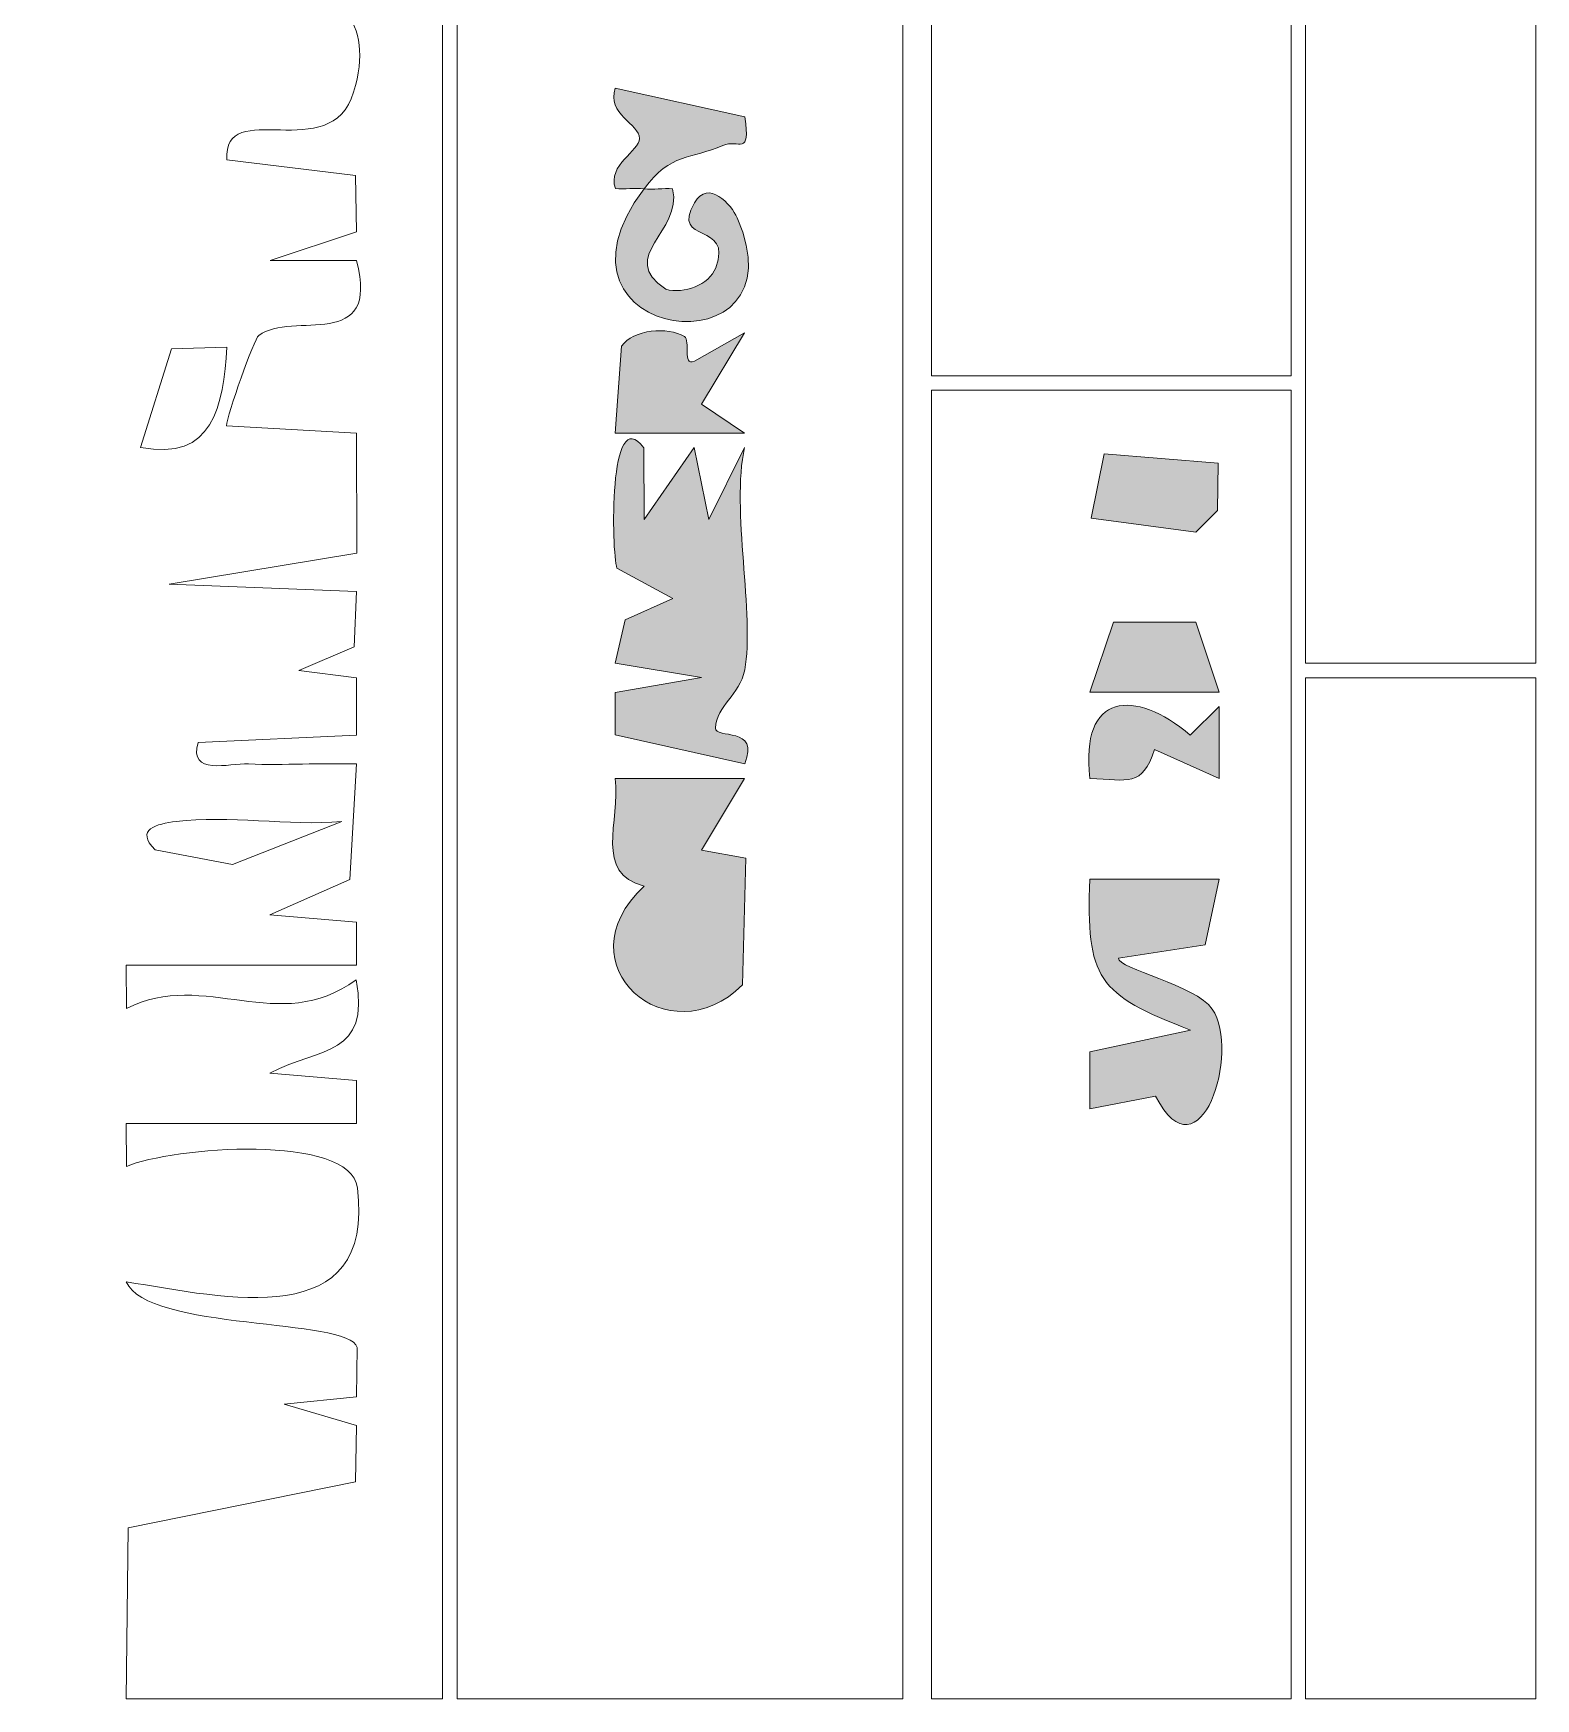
# Model space of a CAD drawing. Header units: inches. Extents: x -1525 to 612, y 0 to 1008.
# Drawn here: x -1422.5 to -1318, y 702 to 817.8 of the extents above; entities that cross this region are included whole.
import ezdxf

# ---------------------------------------------------------------- set-up
doc = ezdxf.new("R2010")
doc.units = ezdxf.units.IN
doc.header["$MEASUREMENT"] = 0
doc.layers.add('Layer 1', color=7, linetype='Continuous', lineweight=0)

msp = doc.modelspace()

# ---------------------------------------------------------------- hatches: boundary and pattern name
at = {"layer": 'Layer 1', "true_color": 0x000000, "transparency": 33554687}
h = msp.add_hatch(color=18, dxfattribs=at)
h.dxf.hatch_style = 2
edge = h.paths.add_edge_path()
edge.add_spline(control_points=[(-1380, 807), (-1380.65, 807.08), (-1381.34, 806.94), (-1381.99, 807.01), (-1382.56, 808.69), (-1380.32, 809.61), (-1380.31, 810.5), (-1380.31, 811.49), (-1382.63, 812.21), (-1382, 813.99), (-1382, 813.99), (-1373, 812), (-1373, 812), (-1372.55, 809.2), (-1373.43, 810.48), (-1374.51, 810.01), (-1376.76, 809.02), (-1378.11, 809.53), (-1380, 807), (-1379.35, 806.92), (-1378.66, 807.06), (-1378.01, 807), (-1377.29, 803.98), (-1381.92, 802.33), (-1378.49, 800.01), (-1377.21, 799.67), (-1375.47, 800.3), (-1375.01, 801.51), (-1373.77, 804.76), (-1378.17, 803.11), (-1376.5, 806.01), (-1375.52, 807.71), (-1373.91, 805.88), (-1373.52, 804.98), (-1368.7, 794.01), (-1388.04, 796.24), (-1380, 807)], knot_values=[0, 0, 0, 0, 1, 1, 1, 2, 2, 2, 3, 3, 3, 4, 4, 4, 5, 5, 5, 6, 6, 6, 7, 7, 7, 8, 8, 8, 9, 9, 9, 10, 10, 10, 11, 11, 11, 12, 12, 12, 12], degree=3, periodic=0)
h = msp.add_hatch(color=18, dxfattribs=at)
h.dxf.hatch_style = 2
edge = h.paths.add_edge_path()
edge.add_spline(control_points=[(-1377.19, 796.72), (-1376.74, 796.45), (-1377.38, 794.66), (-1376.5, 795), (-1376.5, 795), (-1373.01, 796.99), (-1373.01, 796.99), (-1373.01, 796.99), (-1376.01, 792.01), (-1376.01, 792.01), (-1376.01, 792.01), (-1373.01, 790.01), (-1373.01, 790.01), (-1373.01, 790.01), (-1382, 790), (-1382, 790), (-1382, 790), (-1381.56, 796.06), (-1381.56, 796.06), (-1380.75, 797.22), (-1378.33, 797.43), (-1377.19, 796.72)], knot_values=[0, 0, 0, 0, 1, 1, 1, 2, 2, 2, 3, 3, 3, 4, 4, 4, 5, 5, 5, 6, 6, 6, 7, 7, 7, 7], degree=3, periodic=0)
h = msp.add_hatch(color=18, dxfattribs=at)
h.dxf.hatch_style = 2
edge = h.paths.add_edge_path()
edge.add_spline(control_points=[(-1380.01, 788.99), (-1380.01, 788.99), (-1379.99, 784), (-1379.99, 784), (-1379.99, 784), (-1376.51, 789.01), (-1376.51, 789.01), (-1376.51, 789.01), (-1375.5, 783.99), (-1375.5, 783.99), (-1375.5, 783.99), (-1373.01, 789), (-1373.01, 789), (-1373.95, 784.77), (-1372.29, 777.25), (-1373, 773.55), (-1373.34, 771.77), (-1374.96, 771.07), (-1375.03, 769.5), (-1375.07, 768.71), (-1371.9, 769.65), (-1373, 767.01), (-1373, 767.01), (-1382, 769.02), (-1382, 769.02), (-1382, 769.02), (-1382, 771.98), (-1382, 771.98), (-1382, 771.98), (-1376.01, 773.01), (-1376.01, 773.01), (-1376.01, 773.01), (-1382.01, 774), (-1382.01, 774), (-1382.01, 774), (-1381.32, 777.03), (-1381.32, 777.03), (-1381.32, 777.03), (-1378, 778.51), (-1378, 778.51), (-1378, 778.51), (-1381.88, 780.62), (-1381.88, 780.62), (-1382.27, 781.74), (-1382.47, 792.27), (-1380.01, 788.99)], knot_values=[0, 0, 0, 0, 1, 1, 1, 2, 2, 2, 3, 3, 3, 4, 4, 4, 5, 5, 5, 6, 6, 6, 7, 7, 7, 8, 8, 8, 9, 9, 9, 10, 10, 10, 11, 11, 11, 12, 12, 12, 13, 13, 13, 14, 14, 14, 15, 15, 15, 15], degree=3, periodic=0)
h = msp.add_hatch(color=18, dxfattribs=at)
h.dxf.hatch_style = 2
h.paths.add_polyline_path([(-1340.08, 787.92), (-1340.12, 784.63), (-1341.64, 783.13), (-1348.9, 784.09), (-1348.01, 788.56)])
h = msp.add_hatch(color=18, dxfattribs=at)
h.dxf.hatch_style = 2
h.paths.add_polyline_path([(-1340, 772), (-1349, 772), (-1347.36, 776.86), (-1341.64, 776.86)])
h = msp.add_hatch(color=18, dxfattribs=at)
h.dxf.hatch_style = 2
edge = h.paths.add_edge_path()
edge.add_spline(control_points=[(-1342.02, 769.01), (-1342.02, 769.01), (-1340.01, 770.99), (-1340.01, 770.99), (-1340.01, 770.99), (-1340.01, 766), (-1340.01, 766), (-1340.01, 766), (-1344.51, 768), (-1344.51, 768), (-1345.34, 765.39), (-1346.35, 765.87), (-1348.99, 766), (-1349.71, 771.98), (-1345.89, 772.28), (-1342.02, 769.01)], knot_values=[0, 0, 0, 0, 1, 1, 1, 2, 2, 2, 3, 3, 3, 4, 4, 4, 5, 5, 5, 5], degree=3, periodic=0)
h = msp.add_hatch(color=18, dxfattribs=at)
h.dxf.hatch_style = 2
edge = h.paths.add_edge_path()
edge.add_spline(control_points=[(-1373.01, 766), (-1373.01, 766), (-1376, 761.01), (-1376, 761.01), (-1376, 761.01), (-1372.93, 760.45), (-1372.93, 760.45), (-1372.93, 760.45), (-1373.14, 751.64), (-1373.14, 751.64), (-1378.29, 746.53), (-1385.83, 753.01), (-1380, 758.51), (-1383.51, 759.39), (-1381.64, 762.99), (-1382, 766), (-1382, 766), (-1373.01, 766), (-1373.01, 766)], knot_values=[0, 0, 0, 0, 1, 1, 1, 2, 2, 2, 3, 3, 3, 4, 4, 4, 5, 5, 5, 6, 6, 6, 6], degree=3, periodic=0)
h = msp.add_hatch(color=18, dxfattribs=at)
h.dxf.hatch_style = 2
edge = h.paths.add_edge_path()
edge.add_spline(control_points=[(-1340, 759), (-1340, 759), (-1340.99, 754.43), (-1340.99, 754.43), (-1340.99, 754.43), (-1347.01, 753.5), (-1347.01, 753.5), (-1347.04, 752.74), (-1341.64, 751.64), (-1340.49, 749.96), (-1338.47, 747.02), (-1341.35, 737.96), (-1344.43, 743.9), (-1344.43, 743.9), (-1349, 743.01), (-1349, 743.01), (-1349, 743.01), (-1348.99, 746.98), (-1348.99, 746.98), (-1348.99, 746.98), (-1341.99, 748.5), (-1341.99, 748.5), (-1348.48, 750.94), (-1349.27, 752.1), (-1349, 759), (-1349, 759), (-1340, 759), (-1340, 759)], knot_values=[0, 0, 0, 0, 1, 1, 1, 2, 2, 2, 3, 3, 3, 4, 4, 4, 5, 5, 5, 6, 6, 6, 7, 7, 7, 8, 8, 8, 9, 9, 9, 9], degree=3, periodic=0)

# ---------------------------------------------------------------- linework, layer by layer
at = {"layer": 'Layer 1'}
for points in [[(-1340.08, 787.92), (-1340.12, 784.63), (-1341.64, 783.13), (-1348.9, 784.09), (-1348.01, 788.56)], [(-1340, 772), (-1349, 772), (-1347.36, 776.86), (-1341.64, 776.86)], [(-1318, 773), (-1318, 702), (-1334, 702), (-1334, 773)]]:
    msp.add_lwpolyline(points, close=True, dxfattribs=at)
for points, knots in [([(-1394, 979), (-1394, 979), (-1394, 702), (-1394, 702), (-1394, 702), (-1416, 702), (-1416, 702), (-1416, 702), (-1415.87, 713.87), (-1415.87, 713.87), (-1415.87, 713.87), (-1400.06, 717.07), (-1400.06, 717.07), (-1400.06, 717.07), (-1399.99, 721), (-1399.99, 721), (-1399.99, 721), (-1405.01, 722.49), (-1405.01, 722.49), (-1405.01, 722.49), (-1399.99, 723), (-1399.99, 723), (-1399.99, 723), (-1399.94, 726.43), (-1399.94, 726.43), (-1400.51, 728.49), (-1414.57, 727.57), (-1416, 730.99), (-1409.06, 729.88), (-1398.68, 727.4), (-1399.93, 737.53), (-1400.39, 741.33), (-1412.86, 740.38), (-1415.99, 739), (-1415.99, 739), (-1416, 742), (-1416, 742), (-1416, 742), (-1400, 742), (-1400, 742), (-1400, 742), (-1399.99, 745), (-1399.99, 745), (-1399.99, 745), (-1406.01, 745.5), (-1406.01, 745.5), (-1402.45, 747.36), (-1399.05, 746.66), (-1400.01, 752), (-1405.4, 748.03), (-1410.52, 752.76), (-1415.99, 750), (-1415.99, 750), (-1416, 753), (-1416, 753), (-1416, 753), (-1400, 753), (-1400, 753), (-1400, 753), (-1399.99, 756), (-1399.99, 756), (-1399.99, 756), (-1406.01, 756.5), (-1406.01, 756.5), (-1406.01, 756.5), (-1400.46, 758.96), (-1400.46, 758.96), (-1400.46, 758.96), (-1400, 767), (-1400, 767), (-1402.48, 767.08), (-1405.01, 766.9), (-1407.51, 767), (-1408.86, 767.06), (-1411.67, 766.17), (-1411.01, 768.49), (-1411.01, 768.49), (-1400, 769), (-1400, 769), (-1400, 769), (-1399.99, 773), (-1399.99, 773), (-1399.99, 773), (-1404.01, 773.5), (-1404.01, 773.5), (-1404.01, 773.5), (-1400.15, 775.15), (-1400.15, 775.15), (-1400.15, 775.15), (-1399.99, 779), (-1399.99, 779), (-1399.99, 779), (-1413.01, 779.5), (-1413.01, 779.5), (-1413.01, 779.5), (-1399.96, 781.66), (-1399.96, 781.66), (-1399.96, 781.66), (-1399.99, 790.01), (-1399.99, 790.01), (-1399.99, 790.01), (-1409.02, 790.51), (-1409.02, 790.51), (-1409, 791.27), (-1407.11, 796.56), (-1406.79, 796.8), (-1404.45, 798.53), (-1398.3, 795.58), (-1399.99, 802), (-1399.99, 802), (-1406, 802.01), (-1406, 802.01), (-1406, 802.01), (-1400, 804.01), (-1400, 804.01), (-1400, 804.01), (-1400.07, 807.93), (-1400.07, 807.93), (-1400.07, 807.93), (-1409, 809), (-1409, 809), (-1409.28, 813.5), (-1401.75, 808.5), (-1400.19, 813.71), (-1398.67, 818.78), (-1401.35, 821), (-1406, 821.49), (-1406, 821.49), (-1400.44, 823.93), (-1400.44, 823.93), (-1400.44, 823.93), (-1399.96, 830.34), (-1399.96, 830.34), (-1399.96, 830.34), (-1406.01, 833.49), (-1406.01, 833.49), (-1406.01, 833.49), (-1400, 834), (-1400, 834), (-1400, 834), (-1400.94, 842.56), (-1400.94, 842.56), (-1400.94, 842.56), (-1416.87, 841.86), (-1416.87, 841.86), (-1416.87, 841.86), (-1419.5, 827.01), (-1419.5, 827.01), (-1419.23, 830.27), (-1421.56, 834.19), (-1421.79, 836.73), (-1422.46, 844.14), (-1419.73, 857.77), (-1415.93, 863.43), (-1415.93, 863.43), (-1416, 979), (-1416, 979), (-1416, 979), (-1394, 979), (-1394, 979)], [0, 0, 0, 0, 1, 1, 1, 2, 2, 2, 3, 3, 3, 4, 4, 4, 5, 5, 5, 6, 6, 6, 7, 7, 7, 8, 8, 8, 9, 9, 9, 10, 10, 10, 11, 11, 11, 12, 12, 12, 13, 13, 13, 14, 14, 14, 15, 15, 15, 16, 16, 16, 17, 17, 17, 18, 18, 18, 19, 19, 19, 20, 20, 20, 21, 21, 21, 22, 22, 22, 23, 23, 23, 24, 24, 24, 25, 25, 25, 26, 26, 26, 27, 27, 27, 28, 28, 28, 29, 29, 29, 30, 30, 30, 31, 31, 31, 32, 32, 32, 33, 33, 33, 34, 34, 34, 35, 35, 35, 36, 36, 36, 37, 37, 37, 38, 38, 38, 39, 39, 39, 40, 40, 40, 41, 41, 41, 42, 42, 42, 43, 43, 43, 44, 44, 44, 45, 45, 45, 46, 46, 46, 47, 47, 47, 48, 48, 48, 49, 49, 49, 50, 50, 50, 51, 51, 51, 52, 52, 52, 53, 53, 53, 53]), ([(-1362, 979), (-1362, 979), (-1362, 702), (-1362, 702), (-1362, 702), (-1393, 702), (-1393, 702), (-1393, 702), (-1393, 979), (-1393, 979), (-1393, 979), (-1362, 979), (-1362, 979)], [0, 0, 0, 0, 1, 1, 1, 2, 2, 2, 3, 3, 3, 4, 4, 4, 4]), ([(-1335, 979), (-1335, 979), (-1335, 794), (-1335, 794), (-1335, 794), (-1360, 794), (-1360, 794), (-1360, 794), (-1360, 979), (-1360, 979), (-1360, 979), (-1335, 979), (-1335, 979)], [0, 0, 0, 0, 1, 1, 1, 2, 2, 2, 3, 3, 3, 4, 4, 4, 4]), ([(-1318, 880), (-1318, 880), (-1318, 774), (-1318, 774), (-1318, 774), (-1334, 774), (-1334, 774), (-1334, 774), (-1334, 880), (-1334, 880), (-1334, 880), (-1318, 880), (-1318, 880)], [0, 0, 0, 0, 1, 1, 1, 2, 2, 2, 3, 3, 3, 4, 4, 4, 4]), ([(-1380, 807), (-1378.11, 809.53), (-1376.76, 809.02), (-1374.51, 810.01), (-1373.43, 810.48), (-1372.55, 809.2), (-1373, 812), (-1373, 812), (-1382, 813.99), (-1382, 813.99), (-1382.63, 812.21), (-1380.31, 811.49), (-1380.31, 810.5), (-1380.32, 809.61), (-1382.56, 808.69), (-1381.99, 807.01), (-1381.34, 806.94), (-1380.65, 807.08), (-1380, 807), (-1388.04, 796.24), (-1368.7, 794.01), (-1373.52, 804.98), (-1373.91, 805.88), (-1375.52, 807.71), (-1376.5, 806.01), (-1378.17, 803.11), (-1373.77, 804.76), (-1375.01, 801.51), (-1375.47, 800.3), (-1377.21, 799.67), (-1378.49, 800.01), (-1381.92, 802.33), (-1377.29, 803.98), (-1378.01, 807), (-1378.66, 807.06), (-1379.35, 806.92), (-1380, 807)], [0, 0, 0, 0, 1, 1, 1, 2, 2, 2, 3, 3, 3, 4, 4, 4, 5, 5, 5, 6, 6, 6, 7, 7, 7, 8, 8, 8, 9, 9, 9, 10, 10, 10, 11, 11, 11, 12, 12, 12, 12]), ([(-1380, 807), (-1380.65, 807.08), (-1381.34, 806.94), (-1381.99, 807.01), (-1382.56, 808.69), (-1380.32, 809.61), (-1380.31, 810.5), (-1380.31, 811.49), (-1382.63, 812.21), (-1382, 813.99), (-1382, 813.99), (-1373, 812), (-1373, 812), (-1372.55, 809.2), (-1373.43, 810.48), (-1374.51, 810.01), (-1376.76, 809.02), (-1378.11, 809.53), (-1380, 807), (-1379.35, 806.92), (-1378.66, 807.06), (-1378.01, 807), (-1377.29, 803.98), (-1381.92, 802.33), (-1378.49, 800.01), (-1377.21, 799.67), (-1375.47, 800.3), (-1375.01, 801.51), (-1373.77, 804.76), (-1378.17, 803.11), (-1376.5, 806.01), (-1375.52, 807.71), (-1373.91, 805.88), (-1373.52, 804.98), (-1368.7, 794.01), (-1388.04, 796.24), (-1380, 807)], [0, 0, 0, 0, 1, 1, 1, 2, 2, 2, 3, 3, 3, 4, 4, 4, 5, 5, 5, 6, 6, 6, 7, 7, 7, 8, 8, 8, 9, 9, 9, 10, 10, 10, 11, 11, 11, 12, 12, 12, 12]), ([(-1377.19, 796.72), (-1378.33, 797.43), (-1380.75, 797.22), (-1381.56, 796.06), (-1381.56, 796.06), (-1382, 790), (-1382, 790), (-1382, 790), (-1373.01, 790.01), (-1373.01, 790.01), (-1373.01, 790.01), (-1376.01, 792.01), (-1376.01, 792.01), (-1376.01, 792.01), (-1373.01, 796.99), (-1373.01, 796.99), (-1373.01, 796.99), (-1376.5, 795), (-1376.5, 795), (-1377.38, 794.66), (-1376.74, 796.45), (-1377.19, 796.72)], [0, 0, 0, 0, 1, 1, 1, 2, 2, 2, 3, 3, 3, 4, 4, 4, 5, 5, 5, 6, 6, 6, 7, 7, 7, 7]), ([(-1377.19, 796.72), (-1376.74, 796.45), (-1377.38, 794.66), (-1376.5, 795), (-1376.5, 795), (-1373.01, 796.99), (-1373.01, 796.99), (-1373.01, 796.99), (-1376.01, 792.01), (-1376.01, 792.01), (-1376.01, 792.01), (-1373.01, 790.01), (-1373.01, 790.01), (-1373.01, 790.01), (-1382, 790), (-1382, 790), (-1382, 790), (-1381.56, 796.06), (-1381.56, 796.06), (-1380.75, 797.22), (-1378.33, 797.43), (-1377.19, 796.72)], [0, 0, 0, 0, 1, 1, 1, 2, 2, 2, 3, 3, 3, 4, 4, 4, 5, 5, 5, 6, 6, 6, 7, 7, 7, 7]), ([(-1409, 795.99), (-1409.24, 791.9), (-1409.97, 788.02), (-1415, 789.01), (-1415, 789.01), (-1412.86, 795.86), (-1412.86, 795.86), (-1412.86, 795.86), (-1409, 795.99), (-1409, 795.99)], [0, 0, 0, 0, 1, 1, 1, 2, 2, 2, 3, 3, 3, 3]), ([(-1380.01, 788.99), (-1382.47, 792.27), (-1382.27, 781.74), (-1381.88, 780.62), (-1381.88, 780.62), (-1378, 778.51), (-1378, 778.51), (-1378, 778.51), (-1381.32, 777.03), (-1381.32, 777.03), (-1381.32, 777.03), (-1382.01, 774), (-1382.01, 774), (-1382.01, 774), (-1376.01, 773.01), (-1376.01, 773.01), (-1376.01, 773.01), (-1382, 771.98), (-1382, 771.98), (-1382, 771.98), (-1382, 769.02), (-1382, 769.02), (-1382, 769.02), (-1373, 767.01), (-1373, 767.01), (-1371.9, 769.65), (-1375.07, 768.71), (-1375.03, 769.5), (-1374.96, 771.07), (-1373.34, 771.77), (-1373, 773.55), (-1372.29, 777.25), (-1373.95, 784.77), (-1373.01, 789), (-1373.01, 789), (-1375.5, 783.99), (-1375.5, 783.99), (-1375.5, 783.99), (-1376.51, 789.01), (-1376.51, 789.01), (-1376.51, 789.01), (-1379.99, 784), (-1379.99, 784), (-1379.99, 784), (-1380.01, 788.99), (-1380.01, 788.99)], [0, 0, 0, 0, 1, 1, 1, 2, 2, 2, 3, 3, 3, 4, 4, 4, 5, 5, 5, 6, 6, 6, 7, 7, 7, 8, 8, 8, 9, 9, 9, 10, 10, 10, 11, 11, 11, 12, 12, 12, 13, 13, 13, 14, 14, 14, 15, 15, 15, 15]), ([(-1380.01, 788.99), (-1380.01, 788.99), (-1379.99, 784), (-1379.99, 784), (-1379.99, 784), (-1376.51, 789.01), (-1376.51, 789.01), (-1376.51, 789.01), (-1375.5, 783.99), (-1375.5, 783.99), (-1375.5, 783.99), (-1373.01, 789), (-1373.01, 789), (-1373.95, 784.77), (-1372.29, 777.25), (-1373, 773.55), (-1373.34, 771.77), (-1374.96, 771.07), (-1375.03, 769.5), (-1375.07, 768.71), (-1371.9, 769.65), (-1373, 767.01), (-1373, 767.01), (-1382, 769.02), (-1382, 769.02), (-1382, 769.02), (-1382, 771.98), (-1382, 771.98), (-1382, 771.98), (-1376.01, 773.01), (-1376.01, 773.01), (-1376.01, 773.01), (-1382.01, 774), (-1382.01, 774), (-1382.01, 774), (-1381.32, 777.03), (-1381.32, 777.03), (-1381.32, 777.03), (-1378, 778.51), (-1378, 778.51), (-1378, 778.51), (-1381.88, 780.62), (-1381.88, 780.62), (-1382.27, 781.74), (-1382.47, 792.27), (-1380.01, 788.99)], [0, 0, 0, 0, 1, 1, 1, 2, 2, 2, 3, 3, 3, 4, 4, 4, 5, 5, 5, 6, 6, 6, 7, 7, 7, 8, 8, 8, 9, 9, 9, 10, 10, 10, 11, 11, 11, 12, 12, 12, 13, 13, 13, 14, 14, 14, 15, 15, 15, 15]), ([(-1335, 793), (-1335, 793), (-1335, 702), (-1335, 702), (-1335, 702), (-1360, 702), (-1360, 702), (-1360, 702), (-1360, 793), (-1360, 793), (-1360, 793), (-1335, 793), (-1335, 793)], [0, 0, 0, 0, 1, 1, 1, 2, 2, 2, 3, 3, 3, 4, 4, 4, 4]), ([(-1340.08, 787.92), (-1340.08, 787.92), (-1348.01, 788.56), (-1348.01, 788.56), (-1348.01, 788.56), (-1348.9, 784.09), (-1348.9, 784.09), (-1348.9, 784.09), (-1341.64, 783.13), (-1341.64, 783.13), (-1341.64, 783.13), (-1340.12, 784.63), (-1340.12, 784.63), (-1340.12, 784.63), (-1340.08, 787.92), (-1340.08, 787.92)], [0, 0, 0, 0, 1, 1, 1, 2, 2, 2, 3, 3, 3, 4, 4, 4, 5, 5, 5, 5]), ([(-1340, 772), (-1340, 772), (-1341.64, 776.86), (-1341.64, 776.86), (-1341.64, 776.86), (-1347.36, 776.86), (-1347.36, 776.86), (-1347.36, 776.86), (-1349, 772), (-1349, 772), (-1349, 772), (-1340, 772), (-1340, 772)], [0, 0, 0, 0, 1, 1, 1, 2, 2, 2, 3, 3, 3, 4, 4, 4, 4]), ([(-1342.02, 769.01), (-1345.89, 772.28), (-1349.71, 771.98), (-1348.99, 766), (-1346.35, 765.87), (-1345.34, 765.39), (-1344.51, 768), (-1344.51, 768), (-1340.01, 766), (-1340.01, 766), (-1340.01, 766), (-1340.01, 770.99), (-1340.01, 770.99), (-1340.01, 770.99), (-1342.02, 769.01), (-1342.02, 769.01)], [0, 0, 0, 0, 1, 1, 1, 2, 2, 2, 3, 3, 3, 4, 4, 4, 5, 5, 5, 5]), ([(-1342.02, 769.01), (-1342.02, 769.01), (-1340.01, 770.99), (-1340.01, 770.99), (-1340.01, 770.99), (-1340.01, 766), (-1340.01, 766), (-1340.01, 766), (-1344.51, 768), (-1344.51, 768), (-1345.34, 765.39), (-1346.35, 765.87), (-1348.99, 766), (-1349.71, 771.98), (-1345.89, 772.28), (-1342.02, 769.01)], [0, 0, 0, 0, 1, 1, 1, 2, 2, 2, 3, 3, 3, 4, 4, 4, 5, 5, 5, 5]), ([(-1373.01, 766), (-1373.01, 766), (-1382, 766), (-1382, 766), (-1381.64, 762.99), (-1383.51, 759.39), (-1380, 758.51), (-1385.83, 753.01), (-1378.29, 746.53), (-1373.14, 751.64), (-1373.14, 751.64), (-1372.93, 760.45), (-1372.93, 760.45), (-1372.93, 760.45), (-1376, 761.01), (-1376, 761.01), (-1376, 761.01), (-1373.01, 766), (-1373.01, 766)], [0, 0, 0, 0, 1, 1, 1, 2, 2, 2, 3, 3, 3, 4, 4, 4, 5, 5, 5, 6, 6, 6, 6]), ([(-1373.01, 766), (-1373.01, 766), (-1376, 761.01), (-1376, 761.01), (-1376, 761.01), (-1372.93, 760.45), (-1372.93, 760.45), (-1372.93, 760.45), (-1373.14, 751.64), (-1373.14, 751.64), (-1378.29, 746.53), (-1385.83, 753.01), (-1380, 758.51), (-1383.51, 759.39), (-1381.64, 762.99), (-1382, 766), (-1382, 766), (-1373.01, 766), (-1373.01, 766)], [0, 0, 0, 0, 1, 1, 1, 2, 2, 2, 3, 3, 3, 4, 4, 4, 5, 5, 5, 6, 6, 6, 6]), ([(-1401.01, 762.99), (-1401.01, 762.99), (-1408.61, 760.02), (-1408.61, 760.02), (-1408.61, 760.02), (-1414, 761.02), (-1414, 761.02), (-1415.4, 762.47), (-1413.91, 762.83), (-1412.52, 763), (-1408.95, 763.46), (-1404.67, 762.68), (-1401.01, 762.99)], [0, 0, 0, 0, 1, 1, 1, 2, 2, 2, 3, 3, 3, 4, 4, 4, 4]), ([(-1340, 759), (-1340, 759), (-1349, 759), (-1349, 759), (-1349.27, 752.1), (-1348.48, 750.94), (-1341.99, 748.5), (-1341.99, 748.5), (-1348.99, 746.98), (-1348.99, 746.98), (-1348.99, 746.98), (-1349, 743.01), (-1349, 743.01), (-1349, 743.01), (-1344.43, 743.9), (-1344.43, 743.9), (-1341.35, 737.96), (-1338.47, 747.02), (-1340.49, 749.96), (-1341.64, 751.64), (-1347.04, 752.74), (-1347.01, 753.5), (-1347.01, 753.5), (-1340.99, 754.43), (-1340.99, 754.43), (-1340.99, 754.43), (-1340, 759), (-1340, 759)], [0, 0, 0, 0, 1, 1, 1, 2, 2, 2, 3, 3, 3, 4, 4, 4, 5, 5, 5, 6, 6, 6, 7, 7, 7, 8, 8, 8, 9, 9, 9, 9]), ([(-1340, 759), (-1340, 759), (-1340.99, 754.43), (-1340.99, 754.43), (-1340.99, 754.43), (-1347.01, 753.5), (-1347.01, 753.5), (-1347.04, 752.74), (-1341.64, 751.64), (-1340.49, 749.96), (-1338.47, 747.02), (-1341.35, 737.96), (-1344.43, 743.9), (-1344.43, 743.9), (-1349, 743.01), (-1349, 743.01), (-1349, 743.01), (-1348.99, 746.98), (-1348.99, 746.98), (-1348.99, 746.98), (-1341.99, 748.5), (-1341.99, 748.5), (-1348.48, 750.94), (-1349.27, 752.1), (-1349, 759), (-1349, 759), (-1340, 759), (-1340, 759)], [0, 0, 0, 0, 1, 1, 1, 2, 2, 2, 3, 3, 3, 4, 4, 4, 5, 5, 5, 6, 6, 6, 7, 7, 7, 8, 8, 8, 9, 9, 9, 9])]:
    msp.add_open_spline(points, degree=3, knots=knots, dxfattribs=at)

doc.saveas('drawing.dxf')
